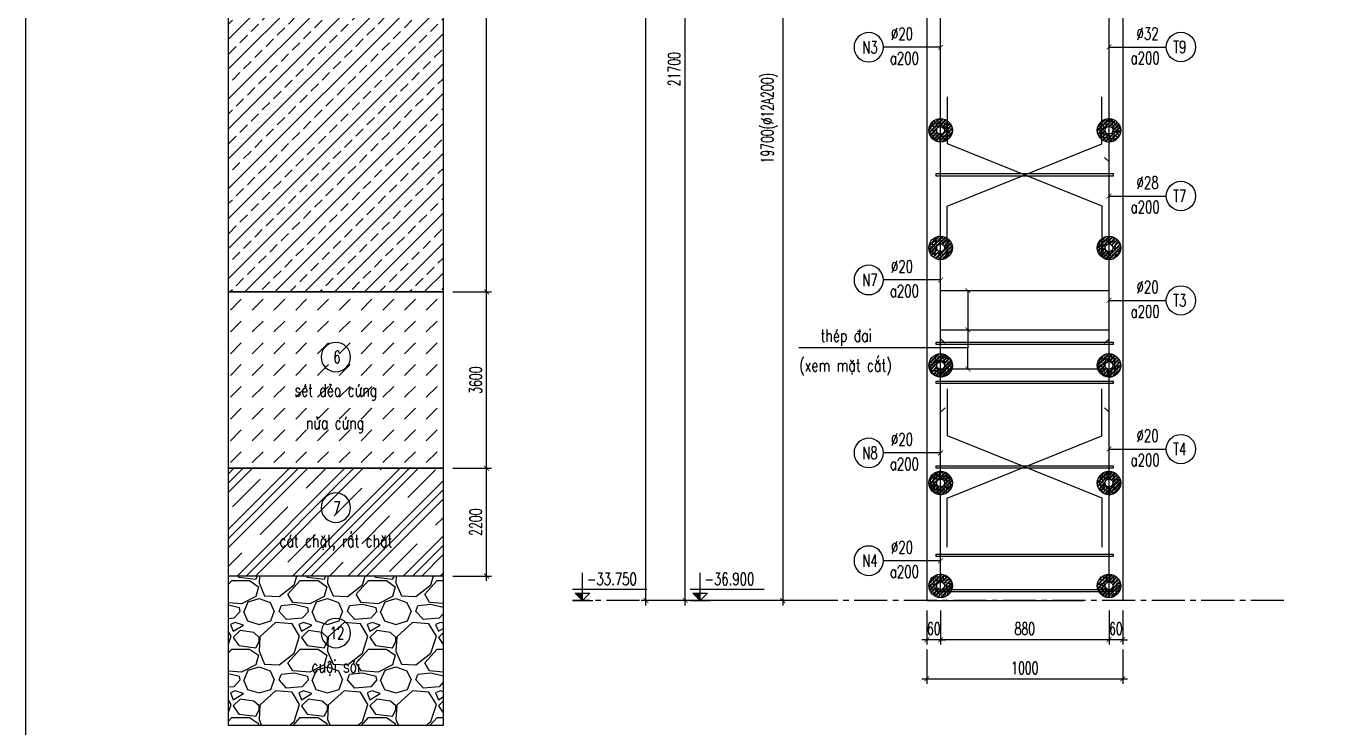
# Model space of a CAD drawing. Header units: millimetres. Extents: x -143483 to 1166745, y -1448440 to -1202244.
# Drawn here: x -138866 to -112354, y -1254063 to -1239751 of the extents above; entities that cross this region are included whole.
import ezdxf
from ezdxf.enums import TextEntityAlignment as Align

# ---------------------------------------------------------------- set-up
doc = ezdxf.new("R2010")
doc.units = ezdxf.units.MM
doc.header["$LTSCALE"] = 30
doc.header["$PDMODE"] = 3
doc.linetypes.add('CENTER2', pattern=[1.125, 0.75, -0.125, 0.125, -0.125])
doc.layers.get('0').update_dxf_attribs({"lineweight": 9})
doc.layers.get('Defpoints').update_dxf_attribs({"lineweight": 9})
for name, color, linetype in [('ccu11-Chidan', 9, 'Continuous'), ('ccu11-Cotthep', 9, 'Continuous'), ('ccu11-Dim', 8, 'Continuous'), ('ccu11-Hatch', 8, 'Continuous'), ('ccu11-Manh', 8, 'Continuous'), ('ccu11-Text', 31, 'Continuous'), ('ccu11-Thay', 7, 'Continuous'), ('ccu11-Thep', 4, 'Continuous'), ('ccu11-Thepdai', 6, 'Continuous'), ('ccu11-Truc', 13, 'CENTER2')]:
    doc.layers.add(name, color=color, linetype=linetype)
doc.styles.add('ccu11-dim', font='vnsimli.shx', dxfattribs={"width": 0.65, "bigfont": 'bigfont.shx'})
doc.styles.add('ccu11-vnsimli', font='vnsimli.shx', dxfattribs={"width": 0.8, "bigfont": 'vns.shx'})
doc.styles.add('ccu11-vnsimple', font='vnsimple.shx', dxfattribs={"bigfont": 'bigfont.shx'})
doc.styles.add('ccu11_simli', font='vnsimli.shx', dxfattribs={"width": 0.8})
doc.dimstyles.new('ccu11-100', dxfattribs={"dimscale": 100, "dimtxt": 2.5, "dimasz": 1, "dimexe": 1, "dimexo": 2, "dimgap": 1, "dimtad": 1, "dimdec": 0, "dimdsep": 46, "dimtxsty": 'ccu11-dim', "dimblk": 'ARCHTICK', "dimcen": -1, "dimdle": 1, "dimclrd": 256, "dimclre": 256, "dimclrt": 3, "dimadec": 0, "dimazin": 2, "dimtfac": 0.1, "dimtdec": 0, "dimtmove": 0, "dimatfit": 1, "dimldrblk": 'ARCHTICK', "dimfxl": 0, "dimtvp": 0.8333333333333333, "dimtolj": 1, "dimtzin": 12, "dimarcsym": 0})
doc.dimstyles.new('ccu11-100(d12a200)', dxfattribs={"dimscale": 100, "dimtxt": 2.5, "dimasz": 1, "dimexe": 1, "dimexo": 2, "dimgap": 0.8, "dimtad": 1, "dimdec": 1, "dimdsep": 46, "dimtxsty": 'ccu11-dim', "dimblk": 'ARCHTICK', "dimcen": -1, "dimdle": 1, "dimclrd": 256, "dimclre": 256, "dimclrt": 3, "dimadec": 0, "dimazin": 2, "dimtfac": 0.1, "dimtdec": 1, "dimtmove": 0, "dimatfit": 1, "dimldrblk": 'ARCHTICK', "dimfxl": 0, "dimtvp": 0.8333333333333334, "dimtolj": 1, "dimtzin": 12, "dimarcsym": 0})
doc.dimstyles.new('ccu11-100x4', dxfattribs={"dimscale": 100, "dimtxt": 2.5, "dimasz": 1, "dimexe": 1, "dimexo": 2, "dimgap": 1, "dimtad": 1, "dimdec": 0, "dimlfac": 0.25, "dimdsep": 46, "dimtxsty": 'ccu11-dim', "dimblk": 'ARCHTICK', "dimcen": -1, "dimdle": 1, "dimclrd": 256, "dimclre": 256, "dimclrt": 3, "dimadec": 0, "dimazin": 2, "dimtfac": 0.1, "dimtdec": 0, "dimtmove": 0, "dimatfit": 1, "dimldrblk": 'ARCHTICK', "dimfxl": 0, "dimtvp": 0.8333333333333333, "dimtolj": 1, "dimtzin": 12, "dimarcsym": 0})

# ---------------------------------------------------------------- blocks, each defined once
blk = doc.blocks.new('_ARCHTICK')
at = {"color": 0, "linetype": 'ByBlock', "const_width": 0.15}
blk.add_lwpolyline([(-0.5, -0.5), (0.5, 0.5)], dxfattribs=at)
blk = doc.blocks.new('*D44')
at = {"layer": 'ccu11-Dim', "lineweight": -2, "transparency": 16777216}
for p, q in [((-120465.997470963, -1252481.202675026), (-120465.997470963, -1253181.202675026)), ((-116465.997470963, -1252481.202675026), (-116465.997470963, -1253181.202675026)), ((-120565.997470963, -1253081.202675026), (-116365.997470963, -1253081.202675026))]:
    blk.add_line(p, q, dxfattribs=at)
at = {"layer": 'Defpoints', "color": 0, "transparency": 16777216}
for p in [(-120465.997470963, -1252281.202675026), (-116465.997470963, -1252281.202675026), (-116465.997470963, -1253081.202675026)]:
    blk.add_point(p, dxfattribs=at)
at = {"layer": 'ccu11-Dim', "lineweight": -2, "transparency": 16777216, "xscale": 100, "yscale": 100, "zscale": 100, "rotation": 180}
blk.add_blockref('_ARCHTICK', (-120465.997470963, -1253081.202675026), dxfattribs=at)
at = {"layer": 'ccu11-Dim', "lineweight": -2, "transparency": 16777216, "xscale": 100, "yscale": 100, "zscale": 100}
blk.add_blockref('_ARCHTICK', (-116465.997470963, -1253081.202675026), dxfattribs=at)
at = {"layer": 'ccu11-Dim', "color": 3, "transparency": 16777216, "insert": (-118465.997470963, -1252856.202675026), "char_height": 250, "attachment_point": 5, "style": 'ccu11-dim'}
blk.add_mtext('\\A1;1000', dxfattribs=at)
blk = doc.blocks.new('*D46')
at = {"layer": 'ccu11-Dim', "lineweight": -2, "transparency": 16777216}
for p, q in [((-125603.1423351806, -1215481.202675027), (-126303.1423351795, -1215481.202675027)), ((-126203.1423351795, -1251581.202675027), (-126203.1423351795, -1215381.202675027)), ((-125603.1423351806, -1251481.202675027), (-126303.1423351795, -1251481.202675027))]:
    blk.add_line(p, q, dxfattribs=at)
at = {"layer": 'Defpoints', "color": 0, "transparency": 16777216}
for p in [(-126203.1423351795, -1215481.202675027), (-125403.1423351806, -1215481.202675027), (-125403.1423351806, -1251481.202675027)]:
    blk.add_point(p, dxfattribs=at)
at = {"layer": 'ccu11-Dim', "lineweight": -2, "transparency": 16777216, "xscale": 100, "yscale": 100, "zscale": 100}
for p, rotation in [((-126203.1423351795, -1215481.202675027), 90), ((-126203.1423351795, -1251481.202675027), 270)]:
    blk.add_blockref('_ARCHTICK', p, dxfattribs=dict(at, rotation=rotation))
at = {"layer": 'ccu11-Dim', "color": 3, "transparency": 16777216, "insert": (-126428.1423351798, -1233481.202675026), "char_height": 250, "attachment_point": 5, "rotation": 90, "style": 'ccu11-dim'}
blk.add_mtext('\\A1;36000', dxfattribs=at)
blk = doc.blocks.new('*D47')
at = {"layer": 'ccu11-Dim', "lineweight": -2, "transparency": 16777216}
for p, q in [((-120465.9974709635, -1251681.202675026), (-120465.9974709635, -1252381.202675026)), ((-120185.9974709628, -1251681.202675026), (-120185.9974709628, -1252381.202675026)), ((-120465.9974709635, -1252281.202675026), (-120565.9974709635, -1252281.202675026)), ((-120185.9974709628, -1252281.202675026), (-120465.9974709635, -1252281.202675026)), ((-120185.9974709628, -1252281.202675026), (-120085.9974709628, -1252281.202675026))]:
    blk.add_line(p, q, dxfattribs=at)
at = {"layer": 'Defpoints', "color": 0, "transparency": 16777216}
for p in [(-120465.9974709635, -1251481.202675026), (-120185.9974709628, -1251481.202675026), (-120465.9974709635, -1252281.202675026)]:
    blk.add_point(p, dxfattribs=at)
at = {"layer": 'ccu11-Dim', "lineweight": -2, "transparency": 16777216, "xscale": 100, "yscale": 100, "zscale": 100}
blk.add_blockref('_ARCHTICK', (-120465.9974709635, -1252281.202675026), dxfattribs=at)
at = {"layer": 'ccu11-Dim', "lineweight": -2, "transparency": 16777216, "xscale": 100, "yscale": 100, "zscale": 100, "rotation": 180}
blk.add_blockref('_ARCHTICK', (-120185.9974709628, -1252281.202675026), dxfattribs=at)
at = {"layer": 'ccu11-Dim', "color": 3, "transparency": 16777216, "insert": (-120325.9974709631, -1252056.202675026), "char_height": 250, "attachment_point": 5, "style": 'ccu11-dim'}
blk.add_mtext('\\A1;60', dxfattribs=at)
blk = doc.blocks.new('*D48')
at = {"layer": 'ccu11-Dim', "lineweight": -2, "transparency": 16777216}
for p, q in [((-116745.9974709637, -1251681.202675026), (-116745.9974709637, -1252381.202675026)), ((-116465.997470963, -1251681.202675026), (-116465.997470963, -1252381.202675026)), ((-116745.9974709637, -1252281.202675026), (-116845.9974709637, -1252281.202675026)), ((-116465.997470963, -1252281.202675026), (-116745.9974709637, -1252281.202675026)), ((-116465.997470963, -1252281.202675026), (-116365.997470963, -1252281.202675026))]:
    blk.add_line(p, q, dxfattribs=at)
at = {"layer": 'Defpoints', "color": 0, "transparency": 16777216}
for p in [(-116745.9974709637, -1251481.202675026), (-116465.997470963, -1251481.202675026), (-116745.9974709637, -1252281.202675026)]:
    blk.add_point(p, dxfattribs=at)
at = {"layer": 'ccu11-Dim', "lineweight": -2, "transparency": 16777216, "xscale": 100, "yscale": 100, "zscale": 100}
blk.add_blockref('_ARCHTICK', (-116745.9974709637, -1252281.202675026), dxfattribs=at)
at = {"layer": 'ccu11-Dim', "lineweight": -2, "transparency": 16777216, "xscale": 100, "yscale": 100, "zscale": 100, "rotation": 180}
blk.add_blockref('_ARCHTICK', (-116465.997470963, -1252281.202675026), dxfattribs=at)
at = {"layer": 'ccu11-Dim', "color": 3, "transparency": 16777216, "insert": (-116605.9974709634, -1252056.202675026), "char_height": 250, "attachment_point": 5, "style": 'ccu11-dim'}
blk.add_mtext('\\A1;60', dxfattribs=at)
blk = doc.blocks.new('*D49')
at = {"layer": 'ccu11-Dim', "lineweight": -2, "transparency": 16777216}
for p, q in [((-120185.9974709628, -1251681.202675026), (-120185.9974709628, -1252381.202675026)), ((-116745.9974709637, -1251681.202675026), (-116745.9974709637, -1252381.202675026)), ((-116645.9974709637, -1252281.202675026), (-120285.9974709628, -1252281.202675026))]:
    blk.add_line(p, q, dxfattribs=at)
at = {"layer": 'Defpoints', "color": 0, "transparency": 16777216}
for p in [(-120185.9974709628, -1251481.202675026), (-116745.9974709637, -1251481.202675026), (-120185.9974709628, -1252281.202675026)]:
    blk.add_point(p, dxfattribs=at)
at = {"layer": 'ccu11-Dim', "lineweight": -2, "transparency": 16777216, "xscale": 100, "yscale": 100, "zscale": 100, "rotation": 180}
blk.add_blockref('_ARCHTICK', (-120185.9974709628, -1252281.202675026), dxfattribs=at)
at = {"layer": 'ccu11-Dim', "lineweight": -2, "transparency": 16777216, "xscale": 100, "yscale": 100, "zscale": 100}
blk.add_blockref('_ARCHTICK', (-116745.9974709637, -1252281.202675026), dxfattribs=at)
at = {"layer": 'ccu11-Dim', "color": 3, "transparency": 16777216, "insert": (-118465.9974709633, -1252056.202675026), "char_height": 250, "attachment_point": 5, "style": 'ccu11-dim'}
blk.add_mtext('\\A1;880', dxfattribs=at)
blk = doc.blocks.new('*D53')
at = {"layer": 'ccu11-Dim', "lineweight": -2, "transparency": 16777216}
for p, q in [((-123188.1524786315, -1229781.202675028), (-125503.1423351803, -1229781.202675028)), ((-125403.1423351803, -1251581.202675027), (-125403.1423351803, -1229681.202675028)), ((-123188.1524786315, -1251481.202675027), (-125503.1423351803, -1251481.202675027))]:
    blk.add_line(p, q, dxfattribs=at)
at = {"layer": 'Defpoints', "color": 0, "transparency": 16777216}
for p in [(-125403.1423351803, -1229781.202675028), (-122988.1524786315, -1229781.202675028), (-122988.1524786315, -1251481.202675027)]:
    blk.add_point(p, dxfattribs=at)
at = {"layer": 'ccu11-Dim', "lineweight": -2, "transparency": 16777216, "xscale": 100, "yscale": 100, "zscale": 100}
for p, rotation in [((-125403.1423351803, -1229781.202675028), 90), ((-125403.1423351803, -1251481.202675027), 270)]:
    blk.add_blockref('_ARCHTICK', p, dxfattribs=dict(at, rotation=rotation))
at = {"layer": 'ccu11-Dim', "color": 3, "transparency": 16777216, "insert": (-125628.1423351806, -1240631.202675027), "char_height": 250, "attachment_point": 5, "rotation": 90, "style": 'ccu11-dim'}
blk.add_mtext('\\A1;21700', dxfattribs=at)
blk = doc.blocks.new('SHD')
at = {"layer": 'ccu11-Cotthep'}
blk.add_circle((300, 0), 300, dxfattribs=at)
at = {"layer": 'ccu11-Cotthep', "color": 31, "style": 'ccu11_simli', "width": 0.8}
blk.add_attdef('DK', text='', height=250, dxfattribs=at).set_placement((-100.868334879633, 65.02331899106503), align=Align.BOTTOM_RIGHT)
blk.add_attdef('KH', text='', height=250, dxfattribs=at).set_placement((300, 0), align=Align.MIDDLE)
blk.add_attdef('KC', text='', height=250, dxfattribs=at).set_placement((-100.868334879633, -142.4281323062023), align=Align.TOP_RIGHT)
blk = doc.blocks.new('*D58')
at = {"layer": 'ccu11-Dim', "lineweight": -2, "transparency": 16777216}
for p, q in [((-130146.9552115776, -1226081.202675027), (-129359.0730848627, -1226081.202675027)), ((-129459.0730848627, -1245281.202675027), (-129459.0730848627, -1225981.202675027)), ((-130146.9552115776, -1245181.202675027), (-129359.0730848627, -1245181.202675027))]:
    blk.add_line(p, q, dxfattribs=at)
at = {"layer": 'Defpoints', "color": 0, "transparency": 16777216}
for p in [(-130346.9552115776, -1226081.202675027), (-129459.0730848627, -1226081.202675027), (-130346.9552115776, -1245181.202675027)]:
    blk.add_point(p, dxfattribs=at)
at = {"layer": 'ccu11-Dim', "lineweight": -2, "transparency": 16777216, "xscale": 100, "yscale": 100, "zscale": 100}
for p, rotation in [((-129459.0730848627, -1226081.202675027), 90), ((-129459.0730848627, -1245181.202675027), 270)]:
    blk.add_blockref('_ARCHTICK', p, dxfattribs=dict(at, rotation=rotation))
at = {"layer": 'ccu11-Dim', "color": 3, "transparency": 16777216, "insert": (-129684.0730848625, -1235631.202675027), "char_height": 250, "attachment_point": 5, "rotation": 90, "style": 'ccu11-dim'}
blk.add_mtext('\\A1;19100', dxfattribs=at)
blk = doc.blocks.new('*D59')
at = {"layer": 'ccu11-Dim', "lineweight": -2, "transparency": 16777216}
for p, q in [((-130146.9552115776, -1245181.202675027), (-129359.0730848627, -1245181.202675027)), ((-129459.0730848627, -1248881.202675027), (-129459.0730848627, -1245081.202675027)), ((-130146.9552115776, -1248781.202675027), (-129359.0730848627, -1248781.202675027))]:
    blk.add_line(p, q, dxfattribs=at)
at = {"layer": 'Defpoints', "color": 0, "transparency": 16777216}
for p in [(-130346.9552115776, -1245181.202675027), (-129459.0730848627, -1245181.202675027), (-130346.9552115776, -1248781.202675027)]:
    blk.add_point(p, dxfattribs=at)
at = {"layer": 'ccu11-Dim', "lineweight": -2, "transparency": 16777216, "xscale": 100, "yscale": 100, "zscale": 100}
for p, rotation in [((-129459.0730848627, -1245181.202675027), 90), ((-129459.0730848627, -1248781.202675027), 270)]:
    blk.add_blockref('_ARCHTICK', p, dxfattribs=dict(at, rotation=rotation))
at = {"layer": 'ccu11-Dim', "color": 3, "transparency": 16777216, "insert": (-129684.0730848625, -1246981.202675027), "char_height": 250, "attachment_point": 5, "rotation": 90, "style": 'ccu11-dim'}
blk.add_mtext('\\A1;3600', dxfattribs=at)
blk = doc.blocks.new('*D60')
at = {"layer": 'ccu11-Dim', "lineweight": -2, "transparency": 16777216}
for p, q in [((-129459.0730848627, -1251081.202675027), (-129459.0730848627, -1248681.202675027)), ((-130146.9552115776, -1248781.202675027), (-129359.0730848627, -1248781.202675027)), ((-130146.9552115776, -1250981.202675027), (-129359.0730848627, -1250981.202675027))]:
    blk.add_line(p, q, dxfattribs=at)
at = {"layer": 'Defpoints', "color": 0, "transparency": 16777216}
for p in [(-130346.9552115776, -1248781.202675027), (-129459.0730848627, -1248781.202675027), (-130346.9552115776, -1250981.202675027)]:
    blk.add_point(p, dxfattribs=at)
at = {"layer": 'ccu11-Dim', "lineweight": -2, "transparency": 16777216, "xscale": 100, "yscale": 100, "zscale": 100}
for p, rotation in [((-129459.0730848627, -1248781.202675027), 90), ((-129459.0730848627, -1250981.202675027), 270)]:
    blk.add_blockref('_ARCHTICK', p, dxfattribs=dict(at, rotation=rotation))
at = {"layer": 'ccu11-Dim', "color": 3, "transparency": 16777216, "insert": (-129684.0730848625, -1249881.202675027), "char_height": 250, "attachment_point": 5, "rotation": 90, "style": 'ccu11-dim'}
blk.add_mtext('\\A1;2200', dxfattribs=at)
blk = doc.blocks.new('ccu11-cotcaodo1')
at = {"layer": 'ccu11-Chidan'}
for p, q in [((0, 0), (0, 564.8529251768487)), ((-205.9214478740468, 0), (205.9214478740468, 0)), ((-205.6648911382072, 230.1100894056726), (1309.068408675259, 230.1100894056726)), ((-149.6532192514278, 149.6532192513114), (149.6532192514278, 149.6532192513114)), ((0, 0), (-149.6532192514278, 149.6532192513114)), ((0, 0), (149.6532192514278, 149.6532192513114))]:
    blk.add_line(p, q, dxfattribs=at)
blk.add_solid([(-149.6532192514278, 149.6532192513114), (0, 149.6532192513114), (0, 0)], dxfattribs=at)
at = {"layer": 'ccu11-Chidan', "color": 31, "ltscale": 10, "style": 'ccu11-vnsimli', "width": 0.8}
blk.add_attdef('%%P0.000', text='', height=252.5338415276201, dxfattribs=at).set_placement((597.3919448005034, 441.2084522132063), align=Align.MIDDLE_CENTER)
blk = doc.blocks.new('con ke bt')
at = {"layer": 'ccu11-Hatch'}
h = blk.add_hatch(dxfattribs=at)
h.set_pattern_fill('VATLIEU04', color=256, scale=15, pattern_type=2)
h.set_pattern_definition([(49.99999999999999, (0, 0), (107.589027390113, -9.412820247389266), [11.25, -123.75]), (355, (0, 0), (-20.81270004195, 112.8288200550018), [9, -99]), (100.4514, (8.965752, -0.7844009999999999), (86.77640725710323, 103.415931309143), [9.5610285, -105.1713168]), (46.18420000000001, (0, 30), (160.0861572938467, -24.82785214935271), [16.875, -185.625]), (96.6356, (13.34051175, 27.93100395), (140.1994058323055, 146.1176806350663), [14.3415432, -157.75695]), (351.1842, (0, 30), (140.1992917700441, 146.1177901387987), [13.5, -148.5]), (21, (15, 22.5), (89.53605781776925, -60.39283359980082), [11.25, -123.75]), (326.0000000000001, (15, 22.5), (36.49729978823726, 108.772506757028), [9, -99]), (71.4514, (22.46133495, 17.4672591), (126.0333942872235, 48.37957450649286), [9.5610285, -105.1713168]), (37.50000000000001, (0, 0), (1.8239782975936, 49.93407807469672), [0, -97.8, 0, -100.5, 0, -99.375]), (7.499999999999999, (0, 0), (39.46043061632229, 59.16175678235403), [0, -57.3, 0, -95.55, 0, -37.875]), (327.5, (-33.45, 0), (80.07336542586135, -3.383230760156963), [0, -37.5, 0, -117, 0, -155.25]), (317.5, (-48.45, 0), (87.47792540135794, 15.01574734984766), [0, -48.75, 0, -77.69999999999999, 0, -110.25]), (45, (0, 0), (-45.07805730064241, 45.07805730064241), []), (45, (0, 18.375), (-45.07805730064241, 45.07805730064241), [])])
h.paths.add_polyline_path([(-279.9999999989367, 9.313225746154785e-10, 1), (280.0000000061545, 9.313225746154785e-10, 1)])
h.paths.add_polyline_path([(93.33333333779075, 9.313225746154785e-10, -1), (-93.333333330573, 9.313225746154785e-10, -1)], flags=16)
at = {"layer": 'ccu11-Thay', "ltscale": 10000}
for radius in [280.0000000025456, 93.33333333418187]:
    blk.add_circle((3.608874976634979e-09, 9.313225746154785e-10), radius, dxfattribs=at)
blk = doc.blocks.new('*D1075')
at = {"layer": 'ccu11-Dim', "lineweight": -2, "transparency": 16777216}
for p, q in [((-123410.0262462355, -1231681.202675026), (-123410.0262462355, -1251581.202675027)), ((-122460.8405851171, -1231781.202675026), (-123510.0262462355, -1231781.202675026)), ((-122460.8405851171, -1251481.202675027), (-123510.0262462355, -1251481.202675027))]:
    blk.add_line(p, q, dxfattribs=at)
at = {"layer": 'Defpoints', "color": 0, "transparency": 16777216}
for p in [(-122260.8405851171, -1231781.202675026), (-123410.0262462355, -1251481.202675027), (-122260.8405851171, -1251481.202675027)]:
    blk.add_point(p, dxfattribs=at)
at = {"layer": 'ccu11-Dim', "lineweight": -2, "transparency": 16777216, "xscale": 100, "yscale": 100, "zscale": 100}
for p, rotation in [((-123410.0262462355, -1231781.202675026), 90), ((-123410.0262462355, -1251481.202675027), 270)]:
    blk.add_blockref('_ARCHTICK', p, dxfattribs=dict(at, rotation=rotation))
at = {"layer": 'ccu11-Dim', "color": 3, "transparency": 16777216, "insert": (-123680.502436712, -1241631.202675026), "char_height": 250, "attachment_point": 5, "rotation": 90, "style": 'ccu11-dim'}
blk.add_mtext('\\A1;19700(`12A200)', dxfattribs=at)

msp = doc.modelspace()

# ---------------------------------------------------------------- hatches: boundary and pattern name
at = {"layer": 'ccu11-Hatch'}
h = msp.add_hatch(dxfattribs=at)
h.set_pattern_fill('ANSI33', color=256, scale=68)
h.set_pattern_definition([(45, (0, 0), (-305.3287081163512, 305.3287081163512), []), (45, (305.32884, 0), (-305.3287081163512, 305.3287081163512), [215.9, -107.95])])
h.paths.add_polyline_path([(-134728.569779516, -1226081.202675027), (-130346.9552115776, -1226081.202675027), (-130346.9552115776, -1245181.202675027), (-134728.569779516, -1245181.202675027)])
h = msp.add_hatch(dxfattribs=at)
h.set_pattern_fill('DASH', color=256, scale=99, angle=45)
h.set_pattern_definition([(45, (0, 0), (2.842170943040401e-14, 444.522677992923), [314.325, -314.325])])
h.paths.add_polyline_path([(-134728.569779516, -1245181.202675027), (-130346.9552115976, -1245181.202675027), (-130346.9552115976, -1248781.202675027), (-134728.569779516, -1248781.202675027)])
h = msp.add_hatch(dxfattribs=at)
h.set_pattern_fill('CLAY', color=256, scale=168, angle=45)
h.set_pattern_definition([(45, (0, 0), (-565.7561356273567, 565.7561356273567), []), (45, (-94.2926892712261, 94.29268927122611), (-565.7561356273567, 565.7561356273567), []), (45, (-188.5853785424522, 188.5853785424522), (-565.7561356273567, 565.7561356273567), []), (45, (-377.1707570849044, 377.1707570849044), (-565.7561356273567, 565.7561356273567), [800.1, -533.4])])
h.paths.add_polyline_path([(-134728.5697795158, -1248781.202675027), (-130346.9552116075, -1248781.202675027), (-130346.9552116075, -1250981.202675027), (-134728.5697795158, -1250981.202675027)])
h = msp.add_hatch(dxfattribs=at)
h.set_pattern_fill('GRAVEL', color=256, scale=55)
h.set_pattern_definition([(228.0127875, (1005.84, 1397), (-11176.00000087769, -12572.99999921998), [187.946792, -18606.76600176075]), (184.969741, (880.1099999999999, 1257.3), (16763.99999336728, 1397.000079583858), [322.522596, -31929.7268914382]), (132.5104471, (558.8, 1229.36), (13970.00000590012, -15366.99999463528), [227.414836, -22514.097536755]), (267.273689, (13.97, 880.1099999999999), (1397.000002925849, 27939.99999985322), [293.702486, -29076.5405841559]), (292.83365418, (0, 586.74), (-6985.000000584874, 16763.9999997555), [287.998535, -28511.8942599392]), (357.2736889999999, (111.76, 321.31), (-27939.99999985322, 1397.000002925851), [293.702486, -29076.5405841559]), (37.69424047, (405.1300000000001, 307.34), (-18160.99999919474, -13970.00000104523), [388.406513, -38452.21342283586]), (72.25532837, (712.47, 544.83), (9779.00000262861, 30733.99999916337), [366.695736, -36302.89113104775]), (121.42956562, (824.2299999999999, 894.08), (-11176.00000158572, 18160.99999902431), [294.69715, -29175.05013429161]), (175.2363583, (670.5600000000001, 1145.54), (15366.99999977974, -1397.000002414091), [336.442304, -16485.6653225]), (222.3974378, (335.28, 1173.48), (-16763.99999946356, -15367.0000005852), [435.092856, -43074.22488169735]), (138.81407483, (1397, 866.14), (-9778.999999413429, 8382.00000068155), [148.502497, -14701.8112033892]), (171.4692344, (1285.24, 963.93), (18161.00000048931, -2793.999996830538), [282.525089, -27970.051448372]), (225, (1005.84, 1005.84), (-1.953992523340276e-13, -1397.000000000132), [197.565137, -1778.0912096354]), (203.19859051, (908.0500000000001, 1173.48), (6985.000000190349, 2793.999999510133), [106.392726, -10532.8423028917]), (291.80140949, (810.2600000000001, 1131.57), (-1397.000000292323, 4190.999999902579), [150.461091, -7372.6141445]), (30.96375653, (866.14, 991.8700000000001), (4191.000000102511, 2793.999999846619), [244.375813, -7901.4639841005]), (161.56505118, (1075.69, 1117.6), (2794.000000072921, -1396.999999853564), [176.707927, -4240.9939642554]), (16.389540334, (0, 1131.57), (13970.00000000008, 4191.000000000134), [247.5484, -24507.35466989645]), (70.34617594, (237.49, 1201.42), (-5588.000000511123, -15366.99999981872), [207.679417, -20560.21862301]), (293.19859051, (1075.69, 1397), (-2793.999999512294, 6985.000000195407), [212.784055, -10426.4509738917]), (343.6104596700001, (1159.51, 1201.42), (-13970.00000029276, 4190.999999022572), [247.5484, -24507.35466989699]), (339.44395478, (0, 265.43), (-6984.999999999925, 2794.000000000116), [238.7193599999999, -11697.2538722083]), (294.7751406, (223.52, 181.61), (-6985.000008314311, 15366.99999621999), [200.019666, -19801.976359396]), (66.80140949, (1089.66, 0), (2793.999999561264, 6985.000000175616), [212.784055, -10426.4509738917]), (17.35402464, (1173.48, 195.58), (-18160.99999963866, -5588.000001172854), [234.1805070000001, -23183.80678911]), (69.44395478, (405.1300000000001, 0), (-2794.000000048653, -6984.999999980548), [119.35968, -11816.6135522083]), (101.309932474, (1005.84, 0), (-1397.00000000022, 5588.000000000203), [71.23303, -7052.097230489301]), (165.963756532, (991.8700000000001, 69.85), (4190.999999999732, -1396.999999999926), [287.9985350000001, -5471.98002398795]), (186.00900596, (712.47, 139.7), (13969.99999992595, 1397.000000731144), [266.8968499999999, -26422.75067483535]), (303.69006753, (866.14, 866.14), (-1397.000000194133, 2793.999999903036), [201.478134, -4835.476997824]), (353.15722659, (977.9000000000001, 698.5), (23749.00000014612, -2793.999998756667), [351.756218, -34823.80498576705]), (60.9453959, (1327.15, 656.5899999999999), (-5588.000000153827, -9778.99999991214), [143.829532, -14239.1657749605]), (90, (1397, 782.32), (-1397, 1397), [83.82000000000001, -1313.18]), (120.25643716, (684.53, 181.61), (5587.999999316441, -9779.000000390388), [194.076828, -19213.66742526]), (48.01278749999999, (586.74, 349.25), (11176.00000092144, 12572.99999918061), [375.893584, -18418.81920976075]), (0, (838.2, 628.65), (1397, 1397), [363.22, -1033.78]), (325.3048465, (1201.42, 628.65), (13970.00000529184, -9778.999992440018), [220.885258, -21867.624198277]), (254.0546040999999, (1383.03, 502.92), (-1396.999999902406, -5588.000000024611), [203.405994, -9966.9075213246]), (207.64597536, (1327.15, 307.34), (-26543.00000097534, -13969.99999814691), [331.1798049999999, -32786.85543261589]), (175.42607874, (1033.78, 153.67), (-18160.99999999936, 1396.999999999713), [350.366203, -34686.215550932])])
h.paths.add_polyline_path([(-130346.9552116075, -1250981.202675027), (-134728.5697795259, -1250981.202675027), (-134728.5697795259, -1254029.317723575), (-130346.9552116075, -1254029.317723575)])

# ---------------------------------------------------------------- linework, layer by layer
at = {"layer": 'ccu11-Thay'}
for p, q in [((-120465.9974709637, -1215481.202675026), (-120465.9974709634, -1251481.202675026)), ((-116465.9974709646, -1215481.202675026), (-116465.9974709646, -1251481.202675026)), ((-134728.5697795259, -1248781.202675027), (-130346.9552115976, -1248781.202675027)), ((-120465.9974709635, -1251481.202675026), (-117265.997470964, -1251481.202675026))]:
    msp.add_line(p, q, dxfattribs=at)
for points in [[(-138866.4313489654, -1209769.093425452), (-46466.42827926346, -1209769.093425452), (-46466.42827926346, -1275109.095596169), (-138866.4313489654, -1275109.095596169)], [(-138866.431348966, -1209769.093425453), (-46466.42827926346, -1209769.093425453), (-46466.42827926346, -1275109.095596171), (-138866.431348966, -1275109.095596171)], [(-138866.4313489654, -1209769.093425453), (-46466.42827926346, -1209769.093425453), (-46466.42827926346, -1275109.095596171), (-138866.4313489654, -1275109.095596171)], [(-134728.569779516, -1226081.202675027), (-130346.9552115776, -1226081.202675027), (-130346.9552115776, -1245181.202675027), (-134728.569779516, -1245181.202675027)], [(-134728.569779516, -1245181.202675027), (-130346.9552115976, -1245181.202675027), (-130346.9552115976, -1248781.202675027), (-134728.569779516, -1248781.202675027)], [(-134728.5697795259, -1248781.202675027), (-130346.9552116075, -1248781.202675027), (-130346.9552116075, -1254029.317723575), (-134728.5697795259, -1254029.317723575)], [(-134728.5697795158, -1248781.202675027), (-130346.9552116075, -1248781.202675027), (-130346.9552116075, -1250981.202675027), (-134728.5697795158, -1250981.202675027)]]:
    msp.add_lwpolyline(points, close=True, dxfattribs=at)
at = {"layer": 'ccu11-Thay', "linetype": 'Continuous'}
msp.add_lwpolyline([(-130346.9552115776, -1248781.202675027), (-134728.5697795158, -1248781.202675027), (-134728.569779516, -1215481.202675027), (-130346.9552115776, -1215481.202675027)], close=True, dxfattribs=at)
at = {"layer": 'ccu11-Thep', "ltscale": 10000}
for p, q in [((-120185.9965779168, -1241787.867410626), (-120095.4678136624, -1241878.39617488)), ((-116745.9983891792, -1242527.867681417), (-116836.5271534336, -1242437.338917163)), ((-120185.9973741424, -1246138.117478477), (-120095.468609888, -1246228.646242731)), ((-116745.9975677859, -1246138.117478477), (-116836.5263320403, -1246228.646242731)), ((-120185.9959871128, -1247638.117478476), (-120095.4672228584, -1247547.588714222)), ((-116745.9989548155, -1247638.117478476), (-116836.5277190699, -1247547.588714222))]:
    msp.add_line(p, q, dxfattribs=at)
for points in [[(-120101.3122206651, -1251196.518640664), (-120185.9962550275, -1251281.202675026), (-120185.9974709623, -1215531.244017667), (-120095.4687067079, -1215621.772781921)], [(-116830.6827212619, -1251196.518640664), (-116745.9986868994, -1251281.202675026), (-116745.9974709646, -1215531.244017667), (-116836.5262352191, -1215621.772781921)]]:
    msp.add_lwpolyline(points, dxfattribs=at)
at = {"layer": 'ccu11-Thep'}
for points in [[(-120053.7545281374, -1244428.316418762), (-120053.7545281374, -1243428.091533009), (-116893.7545281383, -1242156.165612622), (-116893.7545281383, -1241196.404106738)], [(-116885.9974709644, -1244428.316418762), (-116885.9974709644, -1243428.091533009), (-120045.9974709635, -1242156.165612622), (-120045.9974709635, -1241196.404106738)], [(-120053.7545281374, -1250392.619343257), (-120053.7545281374, -1249392.394457504), (-116893.7545281383, -1248120.468537117), (-116893.7545281383, -1247160.707031232)], [(-116885.9974709644, -1250392.619343257), (-116885.9974709644, -1249392.394457504), (-120045.9974709635, -1248120.468537117), (-120045.9974709635, -1247160.707031232)]]:
    msp.add_lwpolyline(points, dxfattribs=at)
at = {"layer": 'ccu11-Thep', "color": 3}
for points in [[(-120277.8801969189, -1242765.438935957), (-116661.8718021828, -1242765.438935957), (-116661.8718021828, -1242814.637530823), (-120277.8801969189, -1242814.637530823)], [(-120277.8801969189, -1246204.11503316), (-116661.8718021828, -1246204.11503316), (-116661.8718021828, -1246253.313628026), (-120277.8801969189, -1246253.313628026)], [(-120277.8801969189, -1247004.115033159), (-116661.8718021828, -1247004.115033159), (-116661.8718021828, -1247053.313628025), (-120277.8801969189, -1247053.313628025)], [(-120277.8801969189, -1248729.741860452), (-116661.8718021828, -1248729.741860452), (-116661.8718021828, -1248778.940455317), (-120277.8801969189, -1248778.940455317)], [(-120277.8801969189, -1250535.04249088), (-116661.8718021828, -1250535.04249088), (-116661.8718021828, -1250584.241085746), (-120277.8801969189, -1250584.241085746)], [(-120277.8801969189, -1251256.427087415), (-116661.8718021828, -1251256.427087415), (-116661.8718021828, -1251305.62568228), (-120277.8801969189, -1251305.62568228)]]:
    msp.add_lwpolyline(points, close=True, dxfattribs=at)
at = {"layer": 'ccu11-Thepdai'}
for p, q in [((-120185.9974709637, -1245153.273564826), (-116745.9974709646, -1245153.273564826)), ((-120185.9974709637, -1245953.273564826), (-116745.9974709646, -1245953.273564826)), ((-120185.9974709637, -1246753.273564826), (-116745.9974709646, -1246753.273564826))]:
    msp.add_line(p, q, dxfattribs=at)
at = {"layer": 'ccu11-Truc', "ltscale": 30}
msp.add_line((-113174.0051975261, -1251481.202675026), (-127703.1423351793, -1251481.202675026), dxfattribs=at)

# ---------------------------------------------------------------- block references
at = {"layer": 'ccu11-Chidan'}
ref = msp.add_blockref('ccu11-cotcaodo1', (-127497.2208873053, -1251481.202675026), dxfattribs=at)
ref.add_attrib('%%P0.000', '-33.750', dxfattribs={"color": 31, "ltscale": 10, "height": 250, "style": 'ccu11-vnsimli', "width": 0.7}).set_placement((-126899.8289425048, -1251039.994222813), align=Align.MIDDLE_CENTER)
ref = msp.add_blockref('ccu11-cotcaodo1', (-125097.2208873066, -1251481.202675026), dxfattribs=at)
ref.add_attrib('%%P0.000', '-36.900', dxfattribs={"color": 31, "ltscale": 10, "height": 250, "style": 'ccu11-vnsimli', "width": 0.7}).set_placement((-124499.8289425061, -1251039.994222813), align=Align.MIDDLE_CENTER)
at = {"layer": 'ccu11-Cotthep'}
ref = msp.add_blockref('SHD', (-121354.0907346616, -1240185.576957875), dxfattribs=dict(at, xscale=-1))
ref.add_attrib('KH', 'N3', dxfattribs={"color": 31, "height": 250, "style": 'ccu11-vnsimple', "width": 0.7}).set_placement((-121629.0907346607, -1240185.576957875), align=Align.MIDDLE_CENTER)
ref.add_attrib('KC', 'a200', dxfattribs={"color": 31, "height": 250, "style": 'ccu11-vnsimple', "width": 0.7}).set_placement((-120925.5104523006, -1240285.576957875), align=Align.TOP_CENTER)
ref.add_attrib('DK', '`20', dxfattribs={"color": 31, "height": 250, "style": 'ccu11-vnsimple', "width": 0.7}).set_placement((-120973.3074693831, -1240110.576957875), align=Align.BOTTOM_CENTER)
ref = msp.add_blockref('SHD', (-115577.9042072665, -1240180.516410975), dxfattribs=at)
ref.add_attrib('KH', 'T9', dxfattribs={"color": 31, "height": 250, "style": 'ccu11-vnsimple', "width": 0.7}).set_placement((-115302.9042072674, -1240180.516410975), align=Align.MIDDLE_CENTER)
ref.add_attrib('KC', 'a200', dxfattribs={"color": 31, "height": 250, "style": 'ccu11-vnsimple', "width": 0.7}).set_placement((-116006.4844896275, -1240280.516410975), align=Align.TOP_CENTER)
ref.add_attrib('DK', '`32', dxfattribs={"color": 31, "height": 250, "style": 'ccu11-vnsimple', "width": 0.7}).set_placement((-115958.6874725451, -1240105.516410975), align=Align.BOTTOM_CENTER)
ref = msp.add_blockref('SHD', (-115577.9042072665, -1243222.492998965), dxfattribs=at)
ref.add_attrib('KH', 'T7', dxfattribs={"color": 31, "height": 250, "style": 'ccu11-vnsimple', "width": 0.7}).set_placement((-115302.9042072674, -1243222.492998965), align=Align.MIDDLE_CENTER)
ref.add_attrib('KC', 'a200', dxfattribs={"color": 31, "height": 250, "style": 'ccu11-vnsimple', "width": 0.7}).set_placement((-116006.4844896275, -1243322.492998965), align=Align.TOP_CENTER)
ref.add_attrib('DK', '`28', dxfattribs={"color": 31, "height": 250, "style": 'ccu11-vnsimple', "width": 0.7}).set_placement((-115958.6874725451, -1243147.492998965), align=Align.BOTTOM_CENTER)
ref = msp.add_blockref('SHD', (-121354.0907346616, -1244936.180431255), dxfattribs=dict(at, xscale=-1))
ref.add_attrib('KH', 'N7', dxfattribs={"color": 31, "height": 250, "style": 'ccu11-vnsimple', "width": 0.7}).set_placement((-121629.0907346607, -1244936.180431255), align=Align.MIDDLE_CENTER)
ref.add_attrib('KC', 'a200', dxfattribs={"color": 31, "height": 250, "style": 'ccu11-vnsimple', "width": 0.7}).set_placement((-120925.5104523006, -1245036.180431255), align=Align.TOP_CENTER)
ref.add_attrib('DK', '`20', dxfattribs={"color": 31, "height": 250, "style": 'ccu11-vnsimple', "width": 0.7}).set_placement((-120973.3074693831, -1244861.180431255), align=Align.BOTTOM_CENTER)
ref = msp.add_blockref('SHD', (-115577.9042072665, -1245354.532691362), dxfattribs=at)
ref.add_attrib('KH', 'T3', dxfattribs={"color": 31, "height": 250, "style": 'ccu11-vnsimple', "width": 0.7}).set_placement((-115302.9042072674, -1245354.532691362), align=Align.MIDDLE_CENTER)
ref.add_attrib('KC', 'a200', dxfattribs={"color": 31, "height": 250, "style": 'ccu11-vnsimple', "width": 0.7}).set_placement((-116006.4844896275, -1245454.532691362), align=Align.TOP_CENTER)
ref.add_attrib('DK', '`20', dxfattribs={"color": 31, "height": 250, "style": 'ccu11-vnsimple', "width": 0.7}).set_placement((-115958.6874725451, -1245279.532691362), align=Align.BOTTOM_CENTER)
ref = msp.add_blockref('SHD', (-121354.0907346616, -1248467.068674923), dxfattribs=dict(at, xscale=-1))
ref.add_attrib('KH', 'N8', dxfattribs={"color": 31, "height": 250, "style": 'ccu11-vnsimple', "width": 0.7}).set_placement((-121629.0907346607, -1248467.068674923), align=Align.MIDDLE_CENTER)
ref.add_attrib('KC', 'a200', dxfattribs={"color": 31, "height": 250, "style": 'ccu11-vnsimple', "width": 0.7}).set_placement((-120925.5104523006, -1248567.068674923), align=Align.TOP_CENTER)
ref.add_attrib('DK', '`20', dxfattribs={"color": 31, "height": 250, "style": 'ccu11-vnsimple', "width": 0.7}).set_placement((-120973.3074693831, -1248392.068674923), align=Align.BOTTOM_CENTER)
ref = msp.add_blockref('SHD', (-115577.9042072665, -1248388.54969025), dxfattribs=at)
ref.add_attrib('KH', 'T4', dxfattribs={"color": 31, "height": 250, "style": 'ccu11-vnsimple', "width": 0.7}).set_placement((-115302.9042072674, -1248388.54969025), align=Align.MIDDLE_CENTER)
ref.add_attrib('KC', 'a200', dxfattribs={"color": 31, "height": 250, "style": 'ccu11-vnsimple', "width": 0.7}).set_placement((-116006.4844896275, -1248488.54969025), align=Align.TOP_CENTER)
ref.add_attrib('DK', '`20', dxfattribs={"color": 31, "height": 250, "style": 'ccu11-vnsimple', "width": 0.7}).set_placement((-115958.6874725451, -1248313.54969025), align=Align.BOTTOM_CENTER)
ref = msp.add_blockref('SHD', (-121354.0907346616, -1250667.464390948), dxfattribs=dict(at, xscale=-1))
ref.add_attrib('KH', 'N4', dxfattribs={"color": 31, "height": 250, "style": 'ccu11-vnsimple', "width": 0.7}).set_placement((-121629.0907346607, -1250667.464390948), align=Align.MIDDLE_CENTER)
ref.add_attrib('KC', 'a200', dxfattribs={"color": 31, "height": 250, "style": 'ccu11-vnsimple', "width": 0.7}).set_placement((-120925.5104523006, -1250767.464390948), align=Align.TOP_CENTER)
ref.add_attrib('DK', '`20', dxfattribs={"color": 31, "height": 250, "style": 'ccu11-vnsimple', "width": 0.7}).set_placement((-120973.3074693831, -1250592.464390948), align=Align.BOTTOM_CENTER)
at = {"layer": 'ccu11-Manh', "xscale": 100, "yscale": 100, "zscale": 100, "rotation": 90}
msp.add_blockref('_ARCHTICK', (-119627.9974709636, -1245953.273564826), dxfattribs=at)
at = {"layer": 'ccu11-Text', "xscale": 0.8571428571428571, "yscale": 0.8571428571428571, "zscale": 0.8571428571428571}
for p in [(-120185.9974709659, -1241881.202675027), (-116745.9974709665, -1241881.202675027), (-120185.9974709659, -1244281.202675027), (-116745.9974709665, -1244281.202675027), (-120185.9974709659, -1246681.202675027), (-116745.9974709665, -1246681.202675027), (-120185.9974709659, -1249081.202675027), (-116745.9974709665, -1249081.202675027), (-120185.9974709659, -1251181.202675027), (-116745.9974709665, -1251181.202675027)]:
    msp.add_blockref('con ke bt', p, dxfattribs=at)
at = {"layer": 'ccu11-Thay'}
ref = msp.add_blockref('SHD', (-132237.7624955519, -1246510.352534129), dxfattribs=dict(at, xscale=-1))
ref.add_attrib('KH', '6', dxfattribs={"layer": 'ccu11-Cotthep', "color": 31, "height": 250, "style": 'ccu11-vnsimple', "width": 0.7}).set_placement((-132512.762495551, -1246510.352534129), align=Align.MIDDLE_CENTER)
ref = msp.add_blockref('SHD', (-132237.7624955519, -1249584.85552277), dxfattribs=dict(at, xscale=-1))
ref.add_attrib('KH', '7', dxfattribs={"layer": 'ccu11-Cotthep', "color": 31, "height": 250, "style": 'ccu11-vnsimple', "width": 0.7}).set_placement((-132512.762495551, -1249584.85552277), align=Align.MIDDLE_CENTER)
ref = msp.add_blockref('SHD', (-132237.7624955519, -1252145.563174605), dxfattribs=dict(at, xscale=-1))
ref.add_attrib('KH', '12', dxfattribs={"layer": 'ccu11-Cotthep', "color": 31, "height": 250, "style": 'ccu11-vnsimple', "width": 0.7}).set_placement((-132512.762495551, -1252145.563174605), align=Align.MIDDLE_CENTER)

# ---------------------------------------------------------------- texts
at = {"layer": 'ccu11-Text', "style": 'ccu11-vnsimli', "width": 0.75}
for s, p in [('thÐp ®ai', (-122636.1736132334, -1246196.855259206, -538439.8169277603)), ('(xem mÆt c¾t)', (-123073.7318148908, -1246801.688010273, -538439.8169277603))]:
    msp.add_text(s, height=250, dxfattribs=at).set_placement(p)
for s, p in [('sÐt dÎo cøng', (-132537.7624955519, -1247313.493909902)), ('nöa cøng', (-132554.2858151018, -1247979.001099852)), ('c¸t chÆt, rÊt chÆt', (-132537.7624955519, -1250387.996898544)), ('cuéi sái', (-132537.7624955519, -1252948.704550379))]:
    msp.add_text(s, height=250, dxfattribs=at).set_placement(p, align=Align.CENTER)

# ---------------------------------------------------------------- dimensions: what is measured, and where the dimension line sits
at = {"layer": 'ccu11-Dim'}
dim = msp.add_linear_dim(base=(-126203.1423351795, -1215481.202675027), p1=(-125403.1423351805, -1251481.202675026), p2=(-125403.1423351805, -1215481.202675026), angle=90, dimstyle='ccu11-100', dxfattribs=at)
dim.commit()
dim.dimension.update_dxf_attribs({"geometry": '*D46', "text_midpoint": (-126203.1423351798, -1233481.202675026), "dimtype": 160})
for base, p1, p2, angle, picture, middle in [((-129459.0730848627, -1226081.202675027), (-130346.9552115776, -1245181.202675027), (-130346.9552115776, -1226081.202675027), 270, '*D58', (-129684.0730848625, -1235631.202675027)), ((-125403.1423351803, -1229781.202675028), (-122988.1524786315, -1251481.202675026), (-122988.1524786315, -1229781.202675027), 90, '*D53', (-125628.1423351806, -1240631.202675027)), ((-129459.0730848627, -1245181.202675027), (-130346.9552115776, -1248781.202675027), (-130346.9552115776, -1245181.202675027), 270, '*D59', (-129684.0730848625, -1246981.202675027)), ((-129459.0730848627, -1248781.202675027), (-130346.9552115776, -1250981.202675027), (-130346.9552115776, -1248781.202675027), 270, '*D60', (-129684.0730848625, -1249881.202675027))]:
    dim = msp.add_linear_dim(base=base, p1=p1, p2=p2, angle=angle, dimstyle='ccu11-100', dxfattribs=at)
    dim.commit()
    dim.dimension.update_dxf_attribs({"geometry": picture, "text_midpoint": middle})
dim = msp.add_linear_dim(base=(-123410.0262462355, -1251481.202675027), p1=(-122260.8405851171, -1231781.202675025), p2=(-122260.8405851171, -1251481.202675026), angle=90, dimstyle='ccu11-100(d12a200)', override={"dimpost": '(`12A200)'}, dxfattribs=at)
dim.commit()
dim.dimension.update_dxf_attribs({"geometry": '*D1075', "text_midpoint": (-123680.502436712, -1241631.202675026)})
for base, p1, p2, picture, middle in [((-120465.9974709635, -1252281.202675026), (-120185.9974709628, -1251481.202675026), (-120465.9974709635, -1251481.202675026), '*D47', (-120325.9974709631, -1252056.202675026)), ((-116745.9974709637, -1252281.202675026), (-116465.997470963, -1251481.202675026), (-116745.9974709637, -1251481.202675026), '*D48', (-116605.9974709634, -1252056.202675026))]:
    dim = msp.add_linear_dim(base=base, p1=p1, p2=p2, text='60', dimstyle='ccu11-100x4', override={"dimtix": 1}, dxfattribs=at)
    dim.commit()
    dim.dimension.update_dxf_attribs({"geometry": picture, "text_midpoint": middle})
dim = msp.add_linear_dim(base=(-120185.9974709628, -1252281.202675026), p1=(-116745.9974709637, -1251481.202675026), p2=(-120185.9974709628, -1251481.202675026), text='880', dimstyle='ccu11-100x4', dxfattribs=at)
dim.commit()
dim.dimension.update_dxf_attribs({"geometry": '*D49', "text_midpoint": (-118465.9974709633, -1252056.202675026)})
dim = msp.add_linear_dim(base=(-116465.997470963, -1253081.202675026), p1=(-120465.997470963, -1252281.202675026), p2=(-116465.997470963, -1252281.202675026), dimstyle='ccu11-100x4', dxfattribs=at)
dim.commit()
dim.dimension.update_dxf_attribs({"geometry": '*D44', "text_midpoint": (-118465.997470963, -1252856.202675026)})

# ---------------------------------------------------------------- leaders
at = {"layer": 'ccu11-Manh'}
for points in [[(-120185.9974709636, -1240185.576957875), (-121354.0907346616, -1240185.576957875)], [(-116745.9974709646, -1240180.516410975), (-115577.9042072665, -1240180.516410975)], [(-116745.9974709646, -1243222.492998965), (-115577.9042072665, -1243222.492998965)], [(-120185.9974709636, -1244936.180431255), (-121354.0907346616, -1244936.180431255)], [(-119627.9974709636, -1245153.273564826), (-119627.9974709636, -1246324.309098532), (-123079.0286159526, -1246324.309098532)], [(-116745.9974709646, -1245354.532691362), (-115577.9042072665, -1245354.532691362)], [(-119627.9974709636, -1246753.273564826), (-119627.9974709636, -1246324.309098532), (-123079.0286159526, -1246324.309098532)], [(-120185.9974709636, -1248467.068674923), (-121354.0907346616, -1248467.068674923)], [(-116745.9974709646, -1248388.54969025), (-115577.9042072665, -1248388.54969025)], [(-120185.9974709636, -1250667.464390948), (-121354.0907346616, -1250667.464390948)]]:
    msp.add_leader(points, dimstyle='ccu11-100', override={"dimgap": 1, "dimtad": 0, "dimfxl": 3, "dimfxlon": 1, "dimtfill": 1, "dimarcsym": 1}, dxfattribs=at)

doc.saveas('drawing.dxf')
